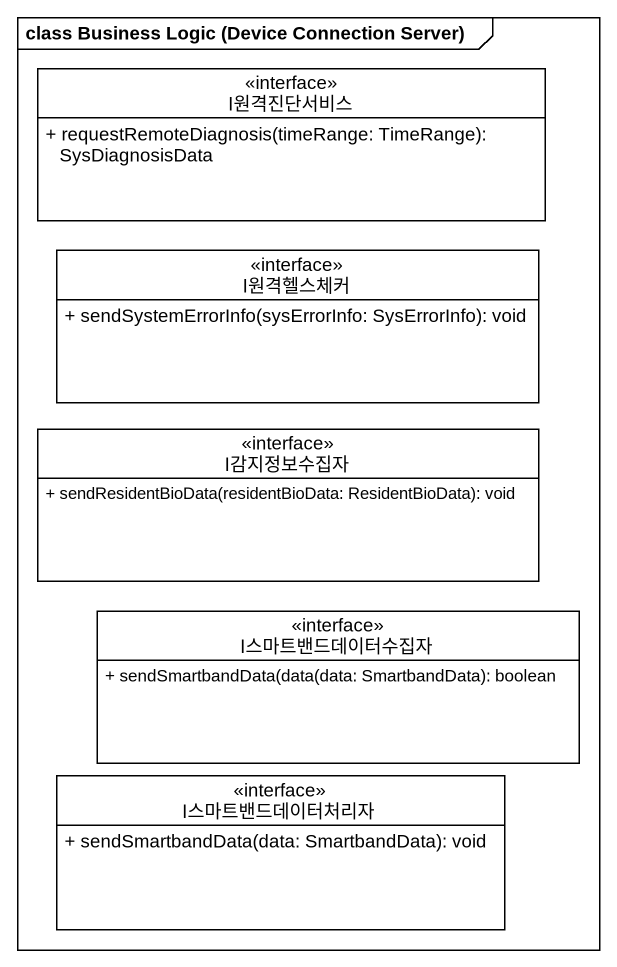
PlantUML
@startuml
mainframe class Business Logic (Device Connection Server)
hide circle
hide empty members
skinparam classAttributeIconSize 0
interface I원격진단서비스 {
  + requestRemoteDiagnosis(timeRange: TimeRange): SysDiagnosisData
}
interface I원격헬스체커 {
  + sendSystemErrorInfo(sysErrorInfo: SysErrorInfo): void
}
interface I감지정보수집자 {
  + sendResidentBioData(residentBioData: ResidentBioData): void
}
interface I스마트밴드데이터수집자 {
  + sendSmartbandData(data(data: SmartbandData): boolean
}
interface I스마트밴드데이터처리자 {
  + sendSmartbandData(data: SmartbandData): void
}
@enduml
